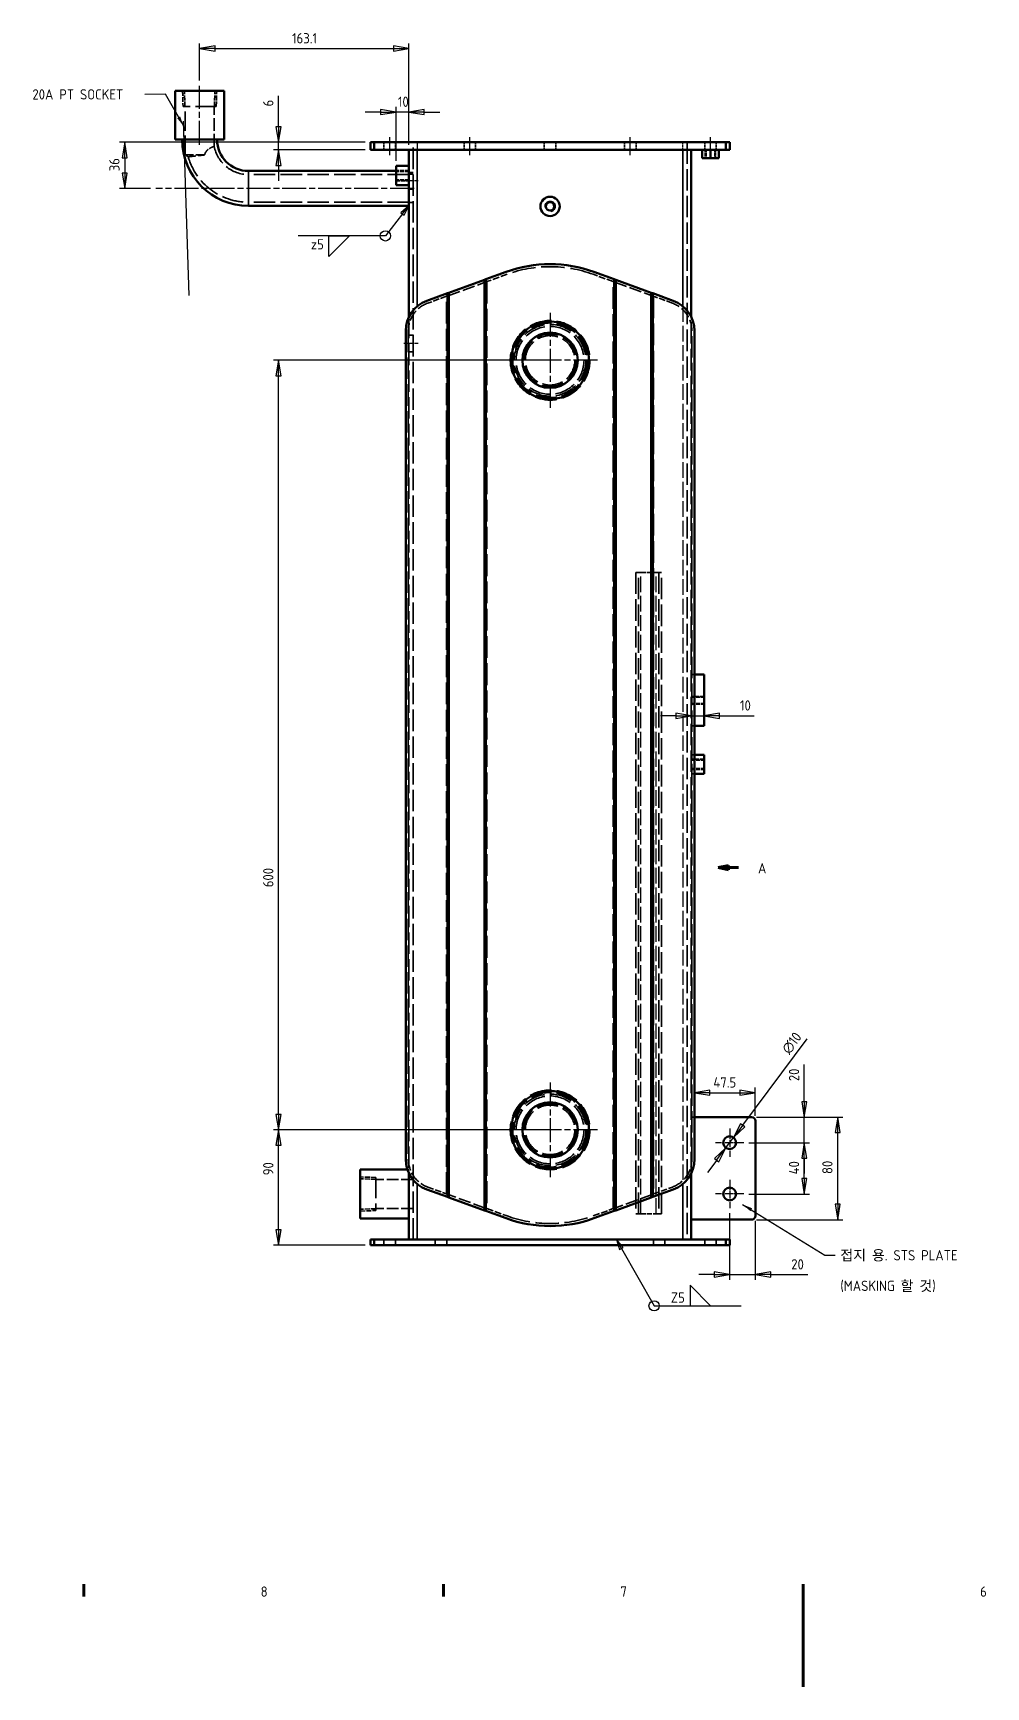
# Model space of a CAD drawing. Header units: millimetres. Extents: x 0 to 3364, y 0 to 2376.
# Drawn here: x 1082 to 1824, y 0 to 1289 of the extents above; entities that cross this region are included whole.
import ezdxf

# ---------------------------------------------------------------- set-up
doc = ezdxf.new("R2010")
doc.units = ezdxf.units.MM
doc.header["$LTSCALE"] = 4
doc.linetypes.add('CHAIN', pattern=[0.3543, 0.2362, -0.0295, 0.0591, -0.0295])
doc.linetypes.add('DASHED', pattern=[0.2067, 0.1654, -0.0413])
doc.layers.get('0').update_dxf_attribs({"lineweight": 25})
for name, color, linetype, lineweight in [('가려진 것(ISO)', 5, 'DASHED', 35), ('가려진 좁은 것(ISO)', 5, 'DASHED', 25), ('가시적인 것(ISO)', 7, 'Continuous', 50), ('가시적인 좁은 것(ISO)', 1, 'Continuous', 35), ('경계(ISO)', 7, 'Continuous', 70), ('기호(ISO)', 7, 'Continuous', 25), ('단면선(ISO)', 7, 'CHAIN', 70), ('중심 표식(ISO)', 1, 'Continuous', 25), ('중심선(ISO)', 1, 'Continuous', 25), ('치수(ISO)', 7, 'Continuous', 25)]:
    doc.layers.add(name, color=color, linetype=linetype, lineweight=lineweight)
doc.styles.add('ISO ProportionalPSTEK', font='isocp.shx')
doc.dimstyles.new('PSTEK', dxfattribs={"dimscale": 4, "dimtxt": 2, "dimasz": 3, "dimexe": 1, "dimexo": 1, "dimgap": 1, "dimtad": 1, "dimrnd": 1e-08, "dimdsep": 46, "dimtxsty": 'ISO ProportionalPSTEK', "dimblk": 'Filled-1', "dimcen": 0.09, "dimdle": 10, "dimclrd": 3, "dimclre": 3, "dimclrt": 1, "dimadec": 1, "dimazin": 2, "dimtfac": 1, "dimtmove": 0, "dimatfit": 3, "dimfxl": 0, "dimtolj": 1, "dimlwd": -1, "dimlwe": -1, "dimarcsym": 0})
doc.dimstyles.new('PSTEK$7', dxfattribs={"dimscale": 4, "dimtxt": 2, "dimasz": 2, "dimexe": 1, "dimexo": 1, "dimgap": 1, "dimtad": 1, "dimrnd": 1e-08, "dimdsep": 46, "dimtxsty": 'ISO ProportionalPSTEK', "dimblk": 'Filled-1', "dimcen": 0.09, "dimdle": 10, "dimclrd": 3, "dimclre": 3, "dimclrt": 1, "dimadec": 1, "dimazin": 2, "dimtfac": 1, "dimtmove": 0, "dimatfit": 3, "dimfxl": 0, "dimtolj": 1, "dimlwd": -1, "dimlwe": -1, "dimarcsym": 0})

# ---------------------------------------------------------------- blocks, each defined once
blk = doc.blocks.new('경계 Default Border')
at = {"layer": '경계(ISO)'}
for p, q in [((280.33, 20), (280.33, 17.6)), ((350.42, 20), (350.42, 17.6))]:
    blk.add_line(p, q, dxfattribs=at)
at = {"layer": '경계(ISO)', "flags": 128}
blk.add_lwpolyline([(420.5, 0), (420.5, 20)], dxfattribs=at)
at = {"layer": '경계(ISO)', "color": 1, "char_height": 2, "attachment_point": 7, "style": 'ISO ProportionalPSTEK'}
for s, insert in [('8', (314.8, 17.58)), ('7', (384.89, 17.6)), ('6', (454.97, 17.58))]:
    blk.add_mtext(s, dxfattribs=dict(at, insert=insert))
blk = doc.blocks.new('2dTransSection0')
at = {"layer": '단면선(ISO)', "linetype": 'Continuous'}
for p, q in [((405.93, 160.09), (403.93, 159.69)), ((405.93, 159.69), (403.93, 159.69)), ((403.93, 159.69), (405.93, 159.29)), ((405.93, 159.29), (405.93, 160.09)), ((407.93, 159.69), (405.93, 159.69))]:
    blk.add_line(p, q, dxfattribs=at)
at = {"layer": '단면선(ISO)', "linetype": 'Continuous', "flags": 128}
blk.add_lwpolyline([(405.93, 160.09), (403.93, 159.69)], dxfattribs=at)
at = {"layer": '단면선(ISO)'}
blk.add_solid([(405.93, 160.09), (403.93, 159.69), (405.93, 159.29), (405.93, 160.09)], dxfattribs=at)
at = {"layer": '단면선(ISO)', "insert": (411.71, 158.57), "char_height": 2, "attachment_point": 7, "style": 'ISO ProportionalPSTEK'}
blk.add_mtext('A', dxfattribs=at)
blk = doc.blocks.new('Filled-1')
at = {"color": 0}
for p, q in [((0, 0), (-1, 0.17)), ((-1, 0.17), (-1, -0.17)), ((-1, 0), (0, 0)), ((-1, -0.17), (0, 0))]:
    blk.add_line(p, q, dxfattribs=at)
at = {"color": 0, "flags": 128}
blk.add_lwpolyline([(-1, -0.17), (0, 0)], dxfattribs=at)
at = {"color": 0}
blk.add_solid([(-1, -0.17), (0, 0), (-1, 0.17), (-1, -0.17)], dxfattribs=at)
blk = doc.blocks.new('*D16')
at = {"layer": 'Defpoints', "color": 0}
for p in [(1273.1, 434.3), (1447.7, 434.3), (1344.7, 344.3)]:
    blk.add_point(p, dxfattribs=at)
at = {"layer": '치수(ISO)', "color": 3}
for p, q in [((1443.7, 434.3), (1269.1, 434.3)), ((1273.1, 356.3), (1273.1, 422.3)), ((1340.7, 344.3), (1269.1, 344.3))]:
    blk.add_line(p, q, dxfattribs=at)
at = {"layer": '치수(ISO)', "color": 3, "xscale": 12, "yscale": 12, "zscale": 12}
for p, rotation in [((1273.1, 434.3), 90), ((1273.1, 344.3), 270)]:
    blk.add_blockref('Filled-1', p, dxfattribs=dict(at, rotation=rotation))
at = {"layer": '치수(ISO)', "color": 1, "insert": (1261.1, 398.9), "char_height": 8, "attachment_point": 1, "rotation": 90, "style": 'ISO ProportionalPSTEK'}
blk.add_mtext('\\A1;90', dxfattribs=at)
blk = doc.blocks.new('*D17')
at = {"layer": 'Defpoints', "color": 0}
for p in [(1273.1, 1034.3), (1484.7, 1034.3), (1484.7, 434.3)]:
    blk.add_point(p, dxfattribs=at)
at = {"layer": '치수(ISO)', "color": 3}
for p, q in [((1480.7, 1034.3), (1269.1, 1034.3)), ((1273.1, 446.3), (1273.1, 1022.3)), ((1480.7, 434.3), (1269.1, 434.3))]:
    blk.add_line(p, q, dxfattribs=at)
at = {"layer": '치수(ISO)', "color": 3, "xscale": 12, "yscale": 12, "zscale": 12}
for p, rotation in [((1273.1, 1034.3), 90), ((1273.1, 434.3), 270)]:
    blk.add_blockref('Filled-1', p, dxfattribs=dict(at, rotation=rotation))
at = {"layer": '치수(ISO)', "color": 1, "insert": (1261.1, 623.5), "char_height": 8, "attachment_point": 1, "rotation": 90, "style": 'ISO ProportionalPSTEK'}
blk.add_mtext('\\A1;600', dxfattribs=at)
blk = doc.blocks.new('*D33')
at = {"layer": 'Defpoints', "color": 0}
for p in [(1273.1, 1204.3), (1344.7, 1204.3), (1344.7, 1198.3)]:
    blk.add_point(p, dxfattribs=at)
at = {"layer": '치수(ISO)', "color": 3}
for p, q in [((1273.1, 1216.3), (1273.1, 1240.4)), ((1340.7, 1204.3), (1269.1, 1204.3)), ((1273.1, 1198.3), (1273.1, 1204.3)), ((1340.7, 1198.3), (1269.1, 1198.3)), ((1273.1, 1186.3), (1273.1, 1174.3))]:
    blk.add_line(p, q, dxfattribs=at)
at = {"layer": '치수(ISO)', "color": 3, "xscale": 12, "yscale": 12, "zscale": 12}
for p, rotation in [((1273.1, 1204.3), 270), ((1273.1, 1198.3), 90)]:
    blk.add_blockref('Filled-1', p, dxfattribs=dict(at, rotation=rotation))
at = {"layer": '치수(ISO)', "color": 1, "insert": (1261.1, 1232.3), "char_height": 8, "attachment_point": 1, "rotation": 90, "style": 'ISO ProportionalPSTEK'}
blk.add_mtext('\\A1;6', dxfattribs=at)
blk = doc.blocks.new('용접 기호 식별자3')
at = {"layer": '기호(ISO)', "color": 3}
for p, q in [((342.45, 287.11), (339.09, 282.83)), ((343.68, 288.68), (342.13, 287.35)), ((342.13, 287.35), (342.76, 286.86)), ((342.45, 287.11), (343.68, 288.68)), ((342.76, 286.86), (343.68, 288.68)), ((339.09, 282.83), (322.09, 282.83))]:
    blk.add_line(p, q, dxfattribs=at)
at = {"layer": '기호(ISO)'}
for p, q in [((328.09, 282.83), (332.09, 282.83)), ((332.09, 282.83), (328.09, 278.83)), ((328.09, 278.83), (328.09, 282.83))]:
    blk.add_line(p, q, dxfattribs=at)
at = {"layer": '기호(ISO)', "color": 3, "flags": 128}
blk.add_lwpolyline([(342.76, 286.86), (343.68, 288.68)], dxfattribs=at)
at = {"layer": '기호(ISO)'}
blk.add_circle((339.09, 282.83), 1, dxfattribs=at)
at = {"layer": '기호(ISO)', "color": 3}
blk.add_solid([(342.76, 286.86), (343.68, 288.68), (342.13, 287.35), (342.76, 286.86)], dxfattribs=at)
at = {"layer": '기호(ISO)', "color": 1, "insert": (324.57, 280.19), "char_height": 2, "attachment_point": 7, "style": 'ISO ProportionalPSTEK'}
blk.add_mtext('z5', dxfattribs=at)
blk = doc.blocks.new('*D37')
at = {"layer": 'Defpoints', "color": 0}
for p in [(1644.7, 463.3), (1644.7, 441.3), (1597.2, 411.4)]:
    blk.add_point(p, dxfattribs=at)
at = {"layer": '치수(ISO)', "color": 3}
for p, q in [((1644.7, 445.3), (1644.7, 467.3)), ((1609.2, 463.3), (1632.7, 463.3))]:
    blk.add_line(p, q, dxfattribs=at)
at = {"layer": '치수(ISO)', "color": 3, "xscale": 12, "yscale": 12, "zscale": 12, "rotation": 180}
blk.add_blockref('Filled-1', (1597.2, 463.3), dxfattribs=at)
at = {"layer": '치수(ISO)', "color": 3, "xscale": 12, "yscale": 12, "zscale": 12}
blk.add_blockref('Filled-1', (1644.7, 463.3), dxfattribs=at)
at = {"layer": '치수(ISO)', "color": 1, "insert": (1612, 475.3), "char_height": 8, "attachment_point": 1, "style": 'ISO ProportionalPSTEK'}
blk.add_mtext('\\A1;47.5', dxfattribs=at)
blk = doc.blocks.new('*D38')
at = {"layer": 'Defpoints', "color": 0}
for p in [(1635.7, 424.3), (1682.9, 424.3), (1635.7, 384.3)]:
    blk.add_point(p, dxfattribs=at)
at = {"layer": '치수(ISO)', "color": 3}
for p, q in [((1639.7, 424.3), (1686.9, 424.3)), ((1682.9, 396.3), (1682.9, 412.3)), ((1639.7, 384.3), (1686.9, 384.3))]:
    blk.add_line(p, q, dxfattribs=at)
at = {"layer": '치수(ISO)', "color": 3, "xscale": 12, "yscale": 12, "zscale": 12}
for p, rotation in [((1682.9, 424.3), 90), ((1682.9, 384.3), 270)]:
    blk.add_blockref('Filled-1', p, dxfattribs=dict(at, rotation=rotation))
at = {"layer": '치수(ISO)', "color": 1, "insert": (1670.9, 399.6), "char_height": 8, "attachment_point": 1, "rotation": 90, "style": 'ISO ProportionalPSTEK'}
blk.add_mtext('\\A1;40', dxfattribs=at)
blk = doc.blocks.new('*D39')
at = {"layer": 'Defpoints', "color": 0}
for p in [(1641.7, 444.3), (1682.9, 444.3), (1635.7, 424.3)]:
    blk.add_point(p, dxfattribs=at)
at = {"layer": '치수(ISO)', "color": 3}
for p, q in [((1682.9, 456.3), (1682.9, 485.3)), ((1645.7, 444.3), (1686.9, 444.3)), ((1682.9, 424.3), (1682.9, 444.3)), ((1639.7, 424.3), (1686.9, 424.3)), ((1682.9, 412.3), (1682.9, 400.3))]:
    blk.add_line(p, q, dxfattribs=at)
at = {"layer": '치수(ISO)', "color": 3, "xscale": 12, "yscale": 12, "zscale": 12}
for p, rotation in [((1682.9, 444.3), 270), ((1682.9, 424.3), 90)]:
    blk.add_blockref('Filled-1', p, dxfattribs=dict(at, rotation=rotation))
at = {"layer": '치수(ISO)', "color": 1, "insert": (1670.9, 472.3), "char_height": 8, "attachment_point": 1, "rotation": 90, "style": 'ISO ProportionalPSTEK'}
blk.add_mtext('\\A1;20', dxfattribs=at)
blk = doc.blocks.new('*D40')
at = {"layer": 'Defpoints', "color": 0}
for p in [(1641.7, 444.3), (1708.9, 444.3), (1641.7, 364.3)]:
    blk.add_point(p, dxfattribs=at)
at = {"layer": '치수(ISO)', "color": 3}
for p, q in [((1645.7, 444.3), (1712.9, 444.3)), ((1708.9, 376.3), (1708.9, 432.3)), ((1645.7, 364.3), (1712.9, 364.3))]:
    blk.add_line(p, q, dxfattribs=at)
at = {"layer": '치수(ISO)', "color": 3, "xscale": 12, "yscale": 12, "zscale": 12}
for p, rotation in [((1708.9, 444.3), 90), ((1708.9, 364.3), 270)]:
    blk.add_blockref('Filled-1', p, dxfattribs=dict(at, rotation=rotation))
at = {"layer": '치수(ISO)', "color": 1, "insert": (1696.9, 399.9), "char_height": 8, "attachment_point": 1, "rotation": 90, "style": 'ISO ProportionalPSTEK'}
blk.add_mtext('\\A1;80', dxfattribs=at)
blk = doc.blocks.new('*D41')
at = {"layer": 'Defpoints', "color": 0}
for p in [(1627.7, 428.3), (1621.7, 420.3)]:
    blk.add_point(p, dxfattribs=at)
at = {"layer": '치수(ISO)', "color": 3}
for p, q in [((1634.9, 437.9), (1685.2, 505.2)), ((1621.7, 420.3), (1627.7, 428.3)), ((1614.6, 410.7), (1607.4, 401.1))]:
    blk.add_line(p, q, dxfattribs=at)
at = {"layer": '치수(ISO)', "color": 3, "xscale": 12, "yscale": 12, "zscale": 12}
for p, rotation in [((1627.7, 428.3), 233.2159568965866), ((1621.7, 420.3), 53.21595689658663)]:
    blk.add_blockref('Filled-1', p, dxfattribs=dict(at, rotation=rotation))
at = {"layer": '치수(ISO)', "color": 1, "insert": (1664.6, 497.6), "char_height": 8, "attachment_point": 1, "rotation": 53.216, "style": 'ISO ProportionalPSTEK'}
blk.add_mtext('\\A1;∅10', dxfattribs=at)
blk = doc.blocks.new('*D42')
at = {"layer": 'Defpoints', "color": 0}
for p in [(1624.7, 373.3), (1644.7, 367.3), (1644.7, 321.5)]:
    blk.add_point(p, dxfattribs=at)
at = {"layer": '치수(ISO)', "color": 3}
for p, q in [((1624.7, 369.3), (1624.7, 317.5)), ((1644.7, 363.3), (1644.7, 317.5)), ((1612.7, 321.5), (1600.7, 321.5)), ((1624.7, 321.5), (1644.7, 321.5)), ((1656.7, 321.5), (1685.7, 321.5))]:
    blk.add_line(p, q, dxfattribs=at)
at = {"layer": '치수(ISO)', "color": 3, "xscale": 12, "yscale": 12, "zscale": 12}
blk.add_blockref('Filled-1', (1624.7, 321.5), dxfattribs=at)
at = {"layer": '치수(ISO)', "color": 3, "xscale": 12, "yscale": 12, "zscale": 12, "rotation": 180}
blk.add_blockref('Filled-1', (1644.7, 321.5), dxfattribs=at)
at = {"layer": '치수(ISO)', "color": 1, "insert": (1672.7, 333.5), "char_height": 8, "attachment_point": 1, "style": 'ISO ProportionalPSTEK'}
blk.add_mtext('\\A1;20', dxfattribs=at)
blk = doc.blocks.new('*D46')
at = {"layer": 'Defpoints', "color": 0}
for p in [(1374.7, 1277.4), (1211.6, 1248.4), (1374.7, 1198.3)]:
    blk.add_point(p, dxfattribs=at)
at = {"layer": '치수(ISO)', "color": 3}
for p, q in [((1211.6, 1252.4), (1211.6, 1281.4)), ((1223.6, 1277.4), (1362.7, 1277.4)), ((1374.7, 1202.3), (1374.7, 1281.4))]:
    blk.add_line(p, q, dxfattribs=at)
at = {"layer": '치수(ISO)', "color": 3, "xscale": 12, "yscale": 12, "zscale": 12, "rotation": 180}
blk.add_blockref('Filled-1', (1211.6, 1277.4), dxfattribs=at)
at = {"layer": '치수(ISO)', "color": 3, "xscale": 12, "yscale": 12, "zscale": 12}
blk.add_blockref('Filled-1', (1374.7, 1277.4), dxfattribs=at)
at = {"layer": '치수(ISO)', "color": 1, "insert": (1283.6, 1289.4), "char_height": 8, "attachment_point": 1, "style": 'ISO ProportionalPSTEK'}
blk.add_mtext('\\A1;163.1', dxfattribs=at)
blk = doc.blocks.new('용접 기호 식별자5')
at = {"layer": '기호(ISO)', "color": 3}
for p, q in [((385.09, 85.47), (384.1, 87.2)), ((385.44, 85.66), (384.1, 87.2)), ((384.1, 87.2), (384.74, 85.27)), ((384.74, 85.27), (385.44, 85.66)), ((385.09, 85.47), (391.45, 74.28)), ((391.45, 74.28), (408.45, 74.28))]:
    blk.add_line(p, q, dxfattribs=at)
at = {"layer": '기호(ISO)'}
for p, q in [((402.45, 74.28), (398.45, 78.28)), ((398.45, 78.28), (398.45, 74.28)), ((398.45, 74.28), (402.45, 74.28))]:
    blk.add_line(p, q, dxfattribs=at)
at = {"layer": '기호(ISO)', "color": 3, "flags": 128}
blk.add_lwpolyline([(385.44, 85.66), (384.1, 87.2)], dxfattribs=at)
at = {"layer": '기호(ISO)'}
blk.add_circle((391.45, 74.28), 1, dxfattribs=at)
at = {"layer": '기호(ISO)', "color": 3}
blk.add_solid([(385.44, 85.66), (384.1, 87.2), (384.74, 85.27), (385.44, 85.66)], dxfattribs=at)
at = {"layer": '기호(ISO)', "color": 1, "insert": (394.71, 74.88), "char_height": 2, "attachment_point": 7, "style": 'ISO ProportionalPSTEK'}
blk.add_mtext('Z5', dxfattribs=at)
blk = doc.blocks.new('*D83')
at = {"layer": 'Defpoints', "color": 0}
for p in [(1344.7, 1204.3), (1153.2, 1168.3), (1177.4, 1168.3)]:
    blk.add_point(p, dxfattribs=at)
at = {"layer": '치수(ISO)', "color": 3}
for p, q in [((1340.7, 1204.3), (1149.2, 1204.3)), ((1153.2, 1192.3), (1153.2, 1180.3)), ((1173.4, 1168.3), (1149.2, 1168.3))]:
    blk.add_line(p, q, dxfattribs=at)
at = {"layer": '치수(ISO)', "color": 3, "xscale": 12, "yscale": 12, "zscale": 12}
for p, rotation in [((1153.2, 1204.3), 90), ((1153.2, 1168.3), 270)]:
    blk.add_blockref('Filled-1', p, dxfattribs=dict(at, rotation=rotation))
at = {"layer": '치수(ISO)', "color": 1, "insert": (1141.2, 1181.7), "char_height": 8, "attachment_point": 1, "rotation": 90, "style": 'ISO ProportionalPSTEK'}
blk.add_mtext('\\A1;36', dxfattribs=at)
blk = doc.blocks.new('*D85')
at = {"layer": 'Defpoints', "color": 0}
for p in [(1364.7, 1227.9), (1374.7, 1198.3), (1364.7, 1185.8)]:
    blk.add_point(p, dxfattribs=at)
at = {"layer": '치수(ISO)', "color": 3}
for p, q in [((1352.7, 1227.9), (1340.7, 1227.9)), ((1364.7, 1189.8), (1364.7, 1231.9)), ((1374.7, 1227.9), (1364.7, 1227.9)), ((1374.7, 1202.3), (1374.7, 1231.9)), ((1386.7, 1227.9), (1398.7, 1227.9))]:
    blk.add_line(p, q, dxfattribs=at)
at = {"layer": '치수(ISO)', "color": 3, "xscale": 12, "yscale": 12, "zscale": 12}
blk.add_blockref('Filled-1', (1364.7, 1227.9), dxfattribs=at)
at = {"layer": '치수(ISO)', "color": 3, "xscale": 12, "yscale": 12, "zscale": 12, "rotation": 180}
blk.add_blockref('Filled-1', (1374.7, 1227.9), dxfattribs=at)
at = {"layer": '치수(ISO)', "color": 1, "insert": (1366.1, 1239.9), "char_height": 8, "attachment_point": 1, "style": 'ISO ProportionalPSTEK'}
blk.add_mtext('\\A1;10', dxfattribs=at)
blk = doc.blocks.new('*D86')
at = {"layer": 'Defpoints', "color": 0}
for p in [(1604.7, 757.2), (1604.7, 749.3), (1594.7, 746.7)]:
    blk.add_point(p, dxfattribs=at)
at = {"layer": '치수(ISO)', "color": 3}
for p, q in [((1582.7, 757.2), (1570.7, 757.2)), ((1594.7, 757.2), (1604.7, 757.2)), ((1616.7, 757.2), (1643.9, 757.2))]:
    blk.add_line(p, q, dxfattribs=at)
at = {"layer": '치수(ISO)', "color": 3, "xscale": 12, "yscale": 12, "zscale": 12}
blk.add_blockref('Filled-1', (1594.7, 757.2), dxfattribs=at)
at = {"layer": '치수(ISO)', "color": 3, "xscale": 12, "yscale": 12, "zscale": 12, "rotation": 180}
blk.add_blockref('Filled-1', (1604.7, 757.2), dxfattribs=at)
at = {"layer": '치수(ISO)', "color": 1, "insert": (1632.7, 769.2), "char_height": 8, "attachment_point": 1, "style": 'ISO ProportionalPSTEK'}
blk.add_mtext('\\A1;10', dxfattribs=at)

msp = doc.modelspace()

# ---------------------------------------------------------------- linework, layer by layer
at = {"layer": '가려진 것(ISO)', "ltscale": 5.831117}
for p, q in [((1198.3535, 1244.416), (1198.736, 1232.176)), ((1200.1882, 1232.176), (1199.8057, 1244.416)), ((1223.0892, 1232.176), (1223.4717, 1244.416)), ((1224.5413, 1232.176), (1224.9238, 1244.416)), ((1348.9787, 397.2186), (1336.7387, 397.6011)), ((1348.9787, 395.7665), (1336.7387, 396.149)), ((1348.9787, 372.8655), (1336.7387, 372.483)), ((1336.7387, 371.0308), (1348.9787, 371.4133))]:
    msp.add_line(p, q, dxfattribs=at)
at = {"layer": '가려진 것(ISO)', "ltscale": 24.513083}
for p, q in [((1224.5413, 1232.176), (1198.736, 1232.176)), ((1348.9787, 397.2186), (1348.9787, 371.4133))]:
    msp.add_line(p, q, dxfattribs=at)
at = {"layer": '가려진 것(ISO)', "ltscale": 22.835026}
msp.add_line((1200.3232, 1194.416), (1200.3232, 1232.176), dxfattribs=at)
at = {"layer": '가려진 것(ISO)', "ltscale": 14.780443}
msp.add_line((1222.9542, 1201.1358), (1222.9542, 1232.176), dxfattribs=at)
at = {"layer": '가려진 것(ISO)', "ltscale": 2.856945}
for p, q in [((1355.2387, 1198.316), (1355.2387, 1204.316)), ((1364.2387, 1198.316), (1364.2387, 1204.316)), ((1417.7387, 1198.316), (1417.7387, 1204.316)), ((1426.7387, 1198.316), (1426.7387, 1204.316)), ((1480.2387, 1198.316), (1480.2387, 1204.316)), ((1489.2387, 1198.316), (1489.2387, 1204.316)), ((1542.7387, 1198.316), (1542.7387, 1204.316)), ((1551.7387, 1198.316), (1551.7387, 1204.316)), ((1605.2387, 1198.316), (1605.2387, 1204.316)), ((1614.2387, 1198.316), (1614.2387, 1204.316))]:
    msp.add_line(p, q, dxfattribs=at)
at = {"layer": '가려진 것(ISO)', "ltscale": 25.236881}
for p, q in [((1377.9387, 348.816), (1377.9387, 1204.316)), ((1591.5387, 1204.316), (1591.5387, 348.816))]:
    msp.add_line(p, q, dxfattribs=at)
at = {"layer": '가려진 것(ISO)', "ltscale": 10.316388}
msp.add_line((1215.4535, 1194.416), (1200.3232, 1194.416), dxfattribs=at)
at = {"layer": '가려진 것(ISO)', "ltscale": 1.332696}
msp.add_line((1202.7223, 1192.9744), (1200.3232, 1194.416), dxfattribs=at)
at = {"layer": '가려진 것(ISO)', "ltscale": 3.095032}
for p, q in [((1605.7387, 1198.316), (1605.7387, 1191.816)), ((1606.4152, 1198.316), (1606.4152, 1191.816)), ((1613.0622, 1198.316), (1613.0622, 1191.816)), ((1613.7387, 1191.816), (1613.7387, 1198.316))]:
    msp.add_line(p, q, dxfattribs=at)
at = {"layer": '가려진 것(ISO)', "ltscale": 25.197548}
for p, q in [((1374.7387, 1179.116), (1249.7387, 1179.116)), ((1374.7387, 1157.516), (1249.7387, 1157.516)), ((1551.5387, 868.816), (1551.5387, 368.816)), ((1553.5387, 368.816), (1553.5387, 868.816)), ((1569.5387, 868.816), (1569.5387, 368.816)), ((1571.5387, 368.816), (1571.5387, 868.816))]:
    msp.add_line(p, q, dxfattribs=at)
at = {"layer": '가려진 것(ISO)', "ltscale": 4.761642}
for p, q in [((1374.7387, 1182.316), (1364.7387, 1182.316)), ((1374.7387, 1181.916), (1364.7387, 1181.916)), ((1374.7387, 1181.6395), (1364.7387, 1181.6395)), ((1374.7387, 1174.9925), (1364.7387, 1174.9925)), ((1364.7387, 1174.316), (1374.7387, 1174.316)), ((1604.7387, 772.316), (1594.7387, 772.316)), ((1594.7387, 771.7745), (1604.7387, 771.7745)), ((1594.7387, 766.8575), (1604.7387, 766.8575)), ((1594.7387, 766.316), (1604.7387, 766.316)), ((1604.7387, 723.316), (1594.7387, 723.316)), ((1594.7387, 722.6395), (1604.7387, 722.6395)), ((1594.7387, 715.9925), (1604.7387, 715.9925)), ((1594.7387, 715.316), (1604.7387, 715.316))]:
    msp.add_line(p, q, dxfattribs=at)
at = {"layer": '가려진 것(ISO)', "ltscale": 1.523657}
for p, q in [((1377.9387, 1180.816), (1374.7387, 1180.816)), ((1377.9387, 1179.316), (1374.7387, 1179.316)), ((1377.9387, 1167.816), (1374.7387, 1167.816)), ((1377.9387, 1157.316), (1374.7387, 1157.316)), ((1377.9387, 1053.816), (1374.7387, 1053.816)), ((1377.9387, 1040.816), (1374.7387, 1040.816))]:
    msp.add_line(p, q, dxfattribs=at)
at = {"layer": '가려진 것(ISO)', "ltscale": 7.98303}
for p, q in [((1451.2207, 1101.4059), (1435.4666, 1095.6718)), ((1534.0107, 1095.6718), (1518.2566, 1101.4059)), ((1435.4666, 372.9601), (1451.2207, 367.2261)), ((1518.2566, 367.2261), (1534.0107, 372.9601))]:
    msp.add_line(p, q, dxfattribs=at)
at = {"layer": '가려진 것(ISO)', "ltscale": 7.417737}
for p, q in [((1404.0107, 1084.2228), (1389.3722, 1078.8949)), ((1580.1051, 1078.8949), (1565.4666, 1084.2228)), ((1389.3722, 389.7371), (1404.0107, 384.4091)), ((1565.4666, 384.4091), (1580.1051, 389.7371))]:
    msp.add_line(p, q, dxfattribs=at)
at = {"layer": '가려진 것(ISO)', "ltscale": 0.768951}
for p, q in [((1404.0107, 1084.2228), (1405.2025, 1084.6566)), ((1434.2749, 1095.2381), (1435.4666, 1095.6718)), ((1534.0107, 1095.6718), (1535.2025, 1095.2381)), ((1564.2749, 1084.6566), (1565.4666, 1084.2228)), ((1405.2025, 383.9754), (1404.0107, 384.4091)), ((1565.4666, 384.4091), (1564.2749, 383.9754)), ((1435.4666, 372.9601), (1434.2749, 373.3939)), ((1535.2025, 373.3939), (1534.0107, 372.9601))]:
    msp.add_line(p, q, dxfattribs=at)
at = {"layer": '가려진 것(ISO)', "ltscale": 25.648859}
for p, q in [((1404.0107, 384.4091), (1404.0107, 1084.2228)), ((1565.4666, 1084.2228), (1565.4666, 384.4091))]:
    msp.add_line(p, q, dxfattribs=at)
at = {"layer": '가려진 것(ISO)', "ltscale": 14.731858}
for p, q in [((1405.2025, 1084.6566), (1434.2749, 1095.2381)), ((1535.2025, 1095.2381), (1564.2749, 1084.6566)), ((1434.2749, 373.3939), (1405.2025, 383.9754)), ((1564.2749, 383.9754), (1535.2025, 373.3939))]:
    msp.add_line(p, q, dxfattribs=at)
at = {"layer": '가려진 것(ISO)', "ltscale": 25.680655}
for p, q in [((1405.2025, 383.9754), (1405.2025, 1084.6566)), ((1564.2749, 1084.6566), (1564.2749, 383.9754))]:
    msp.add_line(p, q, dxfattribs=at)
at = {"layer": '가려진 것(ISO)', "ltscale": 25.678171}
for p, q in [((1434.2749, 1095.2381), (1434.2749, 373.3939)), ((1535.2025, 373.3939), (1535.2025, 1095.2381))]:
    msp.add_line(p, q, dxfattribs=at)
at = {"layer": '가려진 것(ISO)', "ltscale": 25.709032}
for p, q in [((1435.4666, 1095.6718), (1435.4666, 372.9601)), ((1534.0107, 372.9601), (1534.0107, 1095.6718))]:
    msp.add_line(p, q, dxfattribs=at)
at = {"layer": '가려진 것(ISO)', "ltscale": 25.237602}
for p, q in [((1374.7387, 1068.1792), (1374.7387, 400.4528)), ((1594.7387, 400.4528), (1594.7387, 1068.1792))]:
    msp.add_line(p, q, dxfattribs=at)
at = {"layer": '가려진 것(ISO)', "ltscale": 25.201393}
for p, q in [((1374.2387, 1057.2819), (1374.2387, 411.35)), ((1595.2387, 411.35), (1595.2387, 1057.2819))]:
    msp.add_line(p, q, dxfattribs=at)
at = {"layer": '가려진 것(ISO)', "ltscale": 0.952248}
for p, q in [((1553.5387, 868.816), (1551.5387, 868.816)), ((1571.5387, 868.816), (1569.5387, 868.816)), ((1551.5387, 368.816), (1553.5387, 368.816)), ((1569.5387, 368.816), (1571.5387, 368.816))]:
    msp.add_line(p, q, dxfattribs=at)
at = {"layer": '가려진 것(ISO)', "ltscale": 1.495845}
for p, q in [((1553.5387, 868.816), (1555.5387, 868.816)), ((1567.5387, 868.816), (1569.5387, 868.816)), ((1553.5387, 368.816), (1555.5387, 368.816)), ((1567.5387, 368.816), (1569.5387, 368.816))]:
    msp.add_line(p, q, dxfattribs=at)
at = {"layer": '가려진 것(ISO)', "ltscale": 5.71399}
for p, q in [((1555.5387, 868.816), (1567.5387, 868.816)), ((1555.5387, 368.816), (1567.5387, 368.816))]:
    msp.add_line(p, q, dxfattribs=at)
at = {"layer": '가려진 것(ISO)', "ltscale": 1.190335}
for p, q in [((1594.7387, 789.316), (1597.2387, 789.316)), ((1594.7387, 749.316), (1597.2387, 749.316)), ((1594.7387, 726.816), (1597.2387, 726.816)), ((1594.7387, 711.816), (1597.2387, 711.816)), ((1594.7387, 444.316), (1597.2387, 444.316))]:
    msp.add_line(p, q, dxfattribs=at)
at = {"layer": '가려진 것(ISO)', "ltscale": 0.558884}
msp.add_line((1374.7387, 403.316), (1373.5648, 403.316), dxfattribs=at)
at = {"layer": '가려진 것(ISO)', "ltscale": 13.789904}
for p, q in [((1377.9387, 395.6315), (1348.9787, 395.6315)), ((1377.9387, 373.0005), (1348.9787, 373.0005))]:
    msp.add_line(p, q, dxfattribs=at)
at = {"layer": '가려진 것(ISO)', "ltscale": 2.142684}
for p, q in [((1355.2387, 344.316), (1355.2387, 348.816)), ((1364.2387, 344.316), (1364.2387, 348.816)), ((1395.2387, 344.316), (1395.2387, 348.816)), ((1404.2387, 344.316), (1404.2387, 348.816)), ((1565.2387, 344.316), (1565.2387, 348.816)), ((1574.2387, 344.316), (1574.2387, 348.816)), ((1605.2387, 344.316), (1605.2387, 348.816)), ((1614.2387, 344.316), (1614.2387, 348.816))]:
    msp.add_line(p, q, dxfattribs=at)
at = {"layer": '가려진 것(ISO)', "ltscale": 26.175716}
for centre in [(1484.7387, 1034.316), (1484.7387, 434.316)]:
    msp.add_circle(centre, 31, dxfattribs=at)
at = {"layer": '가려진 것(ISO)', "ltscale": 24.56743}
for centre in [(1484.7387, 1034.316), (1484.7387, 434.316)]:
    msp.add_circle(centre, 29.0953, dxfattribs=at)
at = {"layer": '가려진 것(ISO)', "ltscale": 26.541479}
for centre in [(1484.7387, 1034.316), (1484.7387, 434.316)]:
    msp.add_circle(centre, 27.9406, dxfattribs=at)
at = {"layer": '가려진 것(ISO)', "ltscale": 25.125523}
for centre in [(1484.7387, 1034.316), (1484.7387, 434.316)]:
    msp.add_circle(centre, 26.45, dxfattribs=at)
at = {"layer": '가려진 것(ISO)', "ltscale": 25.882353}
for centre in [(1484.7387, 1034.316), (1484.7387, 434.316)]:
    msp.add_circle(centre, 20.435, dxfattribs=at)
at = {"layer": '가려진 것(ISO)', "ltscale": 24.419847}
for centre in [(1484.7387, 1034.316), (1484.7387, 434.316)]:
    msp.add_circle(centre, 19.2803, dxfattribs=at)
at = {"layer": '가려진 것(ISO)', "ltscale": 22.719549}
msp.add_arc((1249.7387, 1206.416), 27.3, 191.1520937, 270, dxfattribs=at)
at = {"layer": '가려진 것(ISO)', "ltscale": 25.477772}
msp.add_arc((1249.7387, 1206.416), 48.9, 195.954793, 270, dxfattribs=at)
at = {"layer": '가려진 것(ISO)', "ltscale": 27.583014}
for centre, start, end in [((1484.7387, 1009.316), 70, 110), ((1484.7387, 459.316), 250, 290)]:
    msp.add_arc(centre, 98, start, end, dxfattribs=at)
at = {"layer": '가려진 것(ISO)', "ltscale": 13.380299}
for centre, start, end in [((1397.2387, 1057.2819), 110, 180), ((1572.2387, 1057.2819), 0, 70), ((1397.2387, 411.35), 180, 250), ((1572.2387, 411.35), 290, 0)]:
    msp.add_arc(centre, 23, start, end, dxfattribs=at)
at = {"layer": '가려진 것(ISO)', "ltscale": 7.898562}
msp.add_open_spline([(1215.4535, 1194.416), (1215.6677, 1195.1972), (1215.9714, 1195.9324), (1216.7998, 1197.2967), (1217.3014, 1197.8789), (1218.599, 1199.0552), (1219.4145, 1199.5638), (1220.885, 1200.3349), (1221.5341, 1200.6046), (1222.56, 1201.004), (1222.8735, 1201.108), (1222.9496, 1201.1342), (1222.9541, 1201.1358), (1222.9541, 1201.1359)], degree=3, knots=[-3.238846687, -3.238846687, -3.238846687, -3.238846687, -2.976344386, -2.976344386, -2.708612742, -2.708612742, -2.345052948, -2.345052948, -2.004057463, -2.004057463, -1.634884579, -1.634884579, -1.584610848, -1.584610848, -1.584610848, -1.584610848], dxfattribs=at)
at = {"layer": '가려진 것(ISO)', "ltscale": 9.024048}
msp.add_open_spline([(1202.7223, 1192.9744), (1202.7723, 1192.9806), (1202.8473, 1192.9899), (1203.3336, 1193.0495), (1203.6861, 1193.0924), (1204.8514, 1193.2317), (1205.7983, 1193.3428), (1208.0751, 1193.6024), (1209.387, 1193.7488), (1212.215, 1194.0608), (1213.7075, 1194.2238), (1215.2668, 1194.3954), (1215.3603, 1194.4057), (1215.4535, 1194.416)], degree=3, knots=[0, 0, 0, 0, 0.283940848, 0.283940848, 0.55997662, 0.55997662, 0.988754719, 0.988754719, 1.424894468, 1.424894468, 1.870975131, 1.870975131, 1.899473709, 1.899473709, 1.899473709, 1.899473709], dxfattribs=at)
at = {"layer": '가려진 좁은 것(ISO)', "ltscale": 2.856945}
for p, q in [((1381.1387, 1204.316), (1381.1387, 1198.316)), ((1588.3387, 1198.316), (1588.3387, 1204.316))]:
    msp.add_line(p, q, dxfattribs=at)
at = {"layer": '가려진 좁은 것(ISO)', "ltscale": 18.389053}
msp.add_line((1588.3387, 1076.4076), (1588.3387, 392.2244), dxfattribs=at)
at = {"layer": '가려진 좁은 것(ISO)', "ltscale": 18.325491}
for p, q in [((1555.5387, 368.816), (1555.5387, 868.816)), ((1567.5387, 368.816), (1567.5387, 868.816))]:
    msp.add_line(p, q, dxfattribs=at)
at = {"layer": '가시적인 것(ISO)'}
for p, q in [((1230.6387, 1244.416), (1192.6387, 1244.416)), ((1192.6387, 1206.416), (1192.6387, 1244.416)), ((1230.6387, 1206.416), (1230.6387, 1244.416)), ((1192.6387, 1206.416), (1230.6387, 1206.416)), ((1344.7387, 1204.316), (1344.7387, 1198.316)), ((1347.7387, 1204.316), (1344.7387, 1204.316)), ((1347.7387, 1198.316), (1347.7387, 1204.316)), ((1621.7387, 1204.316), (1347.7387, 1204.316)), ((1624.7387, 1204.316), (1621.7387, 1204.316)), ((1621.7387, 1204.316), (1621.7387, 1198.316)), ((1624.7387, 1198.316), (1624.7387, 1204.316)), ((1344.7387, 1198.316), (1347.7387, 1198.316)), ((1347.7387, 1198.316), (1621.7387, 1198.316)), ((1374.7387, 1198.316), (1374.7387, 1068.1792)), ((1594.7387, 1068.1792), (1594.7387, 1198.316)), ((1603.2387, 1198.316), (1603.2387, 1191.816)), ((1609.7387, 1191.816), (1603.2387, 1191.816)), ((1609.7387, 1198.316), (1609.7387, 1191.816)), ((1616.2387, 1191.816), (1609.7387, 1191.816)), ((1616.2387, 1198.316), (1616.2387, 1191.816)), ((1621.7387, 1198.316), (1624.7387, 1198.316)), ((1364.7387, 1181.916), (1249.7387, 1181.916)), ((1364.7387, 1170.816), (1364.7387, 1185.816)), ((1374.7387, 1185.816), (1364.7387, 1185.816)), ((1374.7387, 1170.816), (1364.7387, 1170.816)), ((1374.7387, 1154.716), (1249.7387, 1154.716)), ((1405.9304, 1087.0499), (1433.5469, 1097.1015)), ((1433.5469, 1097.1015), (1434.7387, 1097.5352)), ((1433.5469, 1097.1015), (1433.5469, 371.5305)), ((1450.5366, 1103.2852), (1434.7387, 1097.5352)), ((1434.7387, 1097.5352), (1434.7387, 371.0967)), ((1534.7387, 1097.5352), (1518.9407, 1103.2852)), ((1534.7387, 1097.5352), (1535.9304, 1097.1015)), ((1534.7387, 371.0967), (1534.7387, 1097.5352)), ((1535.9304, 1097.1015), (1563.5469, 1087.0499)), ((1535.9304, 371.5305), (1535.9304, 1097.1015)), ((1404.7387, 1086.6161), (1388.6882, 1080.7742)), ((1404.7387, 1086.6161), (1405.9304, 1087.0499)), ((1404.7387, 382.0158), (1404.7387, 1086.6161)), ((1405.9304, 381.5821), (1405.9304, 1087.0499)), ((1563.5469, 1087.0499), (1563.5469, 381.5821)), ((1563.5469, 1087.0499), (1564.7387, 1086.6161)), ((1564.7387, 1086.6161), (1564.7387, 382.0158)), ((1580.7892, 1080.7742), (1564.7387, 1086.6161)), ((1372.2387, 1057.2819), (1372.2387, 411.35)), ((1597.2387, 411.35), (1597.2387, 1057.2819)), ((1597.2387, 789.316), (1604.7387, 789.316)), ((1604.7387, 789.316), (1604.7387, 749.316)), ((1597.2387, 749.316), (1604.7387, 749.316)), ((1597.2387, 726.816), (1604.7387, 726.816)), ((1604.7387, 711.816), (1604.7387, 726.816)), ((1597.2387, 711.816), (1604.7387, 711.816)), ((1597.2387, 444.316), (1641.7387, 444.316)), ((1644.7387, 367.316), (1644.7387, 441.316)), ((1336.7387, 403.316), (1336.7387, 365.316)), ((1373.5648, 403.316), (1336.7387, 403.316)), ((1374.7387, 400.4528), (1374.7387, 348.816)), ((1594.7387, 348.816), (1594.7387, 400.4528)), ((1388.6882, 387.8577), (1404.7387, 382.0158)), ((1564.7387, 382.0158), (1580.7892, 387.8577)), ((1405.9304, 381.5821), (1404.7387, 382.0158)), ((1433.5469, 371.5305), (1405.9304, 381.5821)), ((1563.5469, 381.5821), (1535.9304, 371.5305)), ((1564.7387, 382.0158), (1563.5469, 381.5821)), ((1374.7387, 365.316), (1336.7387, 365.316)), ((1434.7387, 371.0967), (1433.5469, 371.5305)), ((1434.7387, 371.0967), (1450.5366, 365.3467)), ((1518.9407, 365.3467), (1534.7387, 371.0967)), ((1535.9304, 371.5305), (1534.7387, 371.0967)), ((1594.7387, 364.316), (1641.7387, 364.316)), ((1347.7387, 348.816), (1344.7387, 348.816)), ((1344.7387, 348.816), (1344.7387, 344.316)), ((1347.7387, 344.316), (1347.7387, 348.816)), ((1621.7387, 348.816), (1347.7387, 348.816)), ((1624.7387, 348.816), (1621.7387, 348.816)), ((1621.7387, 348.816), (1621.7387, 344.316)), ((1624.7387, 344.316), (1624.7387, 348.816)), ((1344.7387, 344.316), (1347.7387, 344.316)), ((1347.7387, 344.316), (1621.7387, 344.316)), ((1621.7387, 344.316), (1624.7387, 344.316))]:
    msp.add_line(p, q, dxfattribs=at)
for centre, radius in [((1484.7387, 1154.316), 7.5), ((1484.7387, 1154.316), 3.3235), ((1484.7387, 1034.316), 30.25), ((1484.7387, 1034.316), 21.5897), ((1484.7387, 434.316), 30.25), ((1484.7387, 434.316), 21.5897), ((1624.7387, 424.316), 5), ((1624.7387, 384.316), 5)]:
    msp.add_circle(centre, radius, dxfattribs=at)
for centre, radius, start, end in [((1249.7387, 1206.416), 51.7, 180, 270), ((1249.7387, 1206.416), 24.5, 180, 270), ((1484.7387, 1009.316), 100, 70, 110), ((1397.2387, 1057.2819), 25, 110, 180), ((1572.2387, 1057.2819), 25, 0, 70), ((1641.7387, 441.316), 3, 0, 90), ((1397.2387, 411.35), 25, 180, 250), ((1572.2387, 411.35), 25, 290, 0), ((1484.7387, 459.316), 100, 250, 290), ((1641.7387, 367.316), 3, 270, 0)]:
    msp.add_arc(centre, radius, start, end, dxfattribs=at)
at = {"layer": '가시적인 좁은 것(ISO)'}
for p, q in [((1381.1387, 1076.4076), (1381.1387, 1198.316)), ((1588.3387, 1198.316), (1588.3387, 1076.4076)), ((1249.7387, 1154.716), (1249.7387, 1181.916)), ((1381.1387, 348.816), (1381.1387, 392.2244)), ((1588.3387, 392.2244), (1588.3387, 348.816))]:
    msp.add_line(p, q, dxfattribs=at)
msp.add_arc((1484.7387, 1154.316), 4, 280, 190, dxfattribs=at)
at = {"layer": '기호(ISO)', "color": 3}
msp.add_line((1203.339, 1084.8787), (1199.0911, 1220.8143), dxfattribs=at)
at = {"layer": '중심 표식(ISO)', "linetype": 'CHAIN', "ltscale": 19.757267}
for p, q in [((1484.7387, 1071.316), (1484.7387, 997.316)), ((1521.7387, 1034.316), (1447.7387, 1034.316)), ((1484.7387, 471.316), (1484.7387, 397.316)), ((1521.7387, 434.316), (1447.7387, 434.316))]:
    msp.add_line(p, q, dxfattribs=at)
at = {"layer": '중심 표식(ISO)', "linetype": 'CHAIN', "ltscale": 6.111541}
for p, q in [((1624.7387, 435.316), (1624.7387, 413.316)), ((1635.7387, 424.316), (1613.7387, 424.316)), ((1624.7387, 395.316), (1624.7387, 373.316)), ((1635.7387, 384.316), (1613.7387, 384.316))]:
    msp.add_line(p, q, dxfattribs=at)
at = {"layer": '중심선(ISO)', "linetype": 'CHAIN', "ltscale": 19.757267}
for p, q in [((1211.6387, 1202.416), (1211.6387, 1248.416)), ((1378.7387, 1168.316), (1177.4385, 1168.316))]:
    msp.add_line(p, q, dxfattribs=at)
at = {"layer": '중심선(ISO)', "linetype": 'CHAIN', "ltscale": 3.889126}
for p, q in [((1359.7387, 1194.316), (1359.7387, 1208.316)), ((1422.2387, 1194.316), (1422.2387, 1208.316)), ((1547.2387, 1194.316), (1547.2387, 1208.316)), ((1609.7387, 1194.316), (1609.7387, 1208.316))]:
    msp.add_line(p, q, dxfattribs=at)
at = {"layer": '중심선(ISO)', "linetype": 'CHAIN', "ltscale": 3.111281}
for p, q in [((1381.9387, 1174.316), (1370.7387, 1174.316)), ((1381.9387, 1047.316), (1370.7387, 1047.316))]:
    msp.add_line(p, q, dxfattribs=at)

# ---------------------------------------------------------------- block references
at = {"xscale": 4, "yscale": 4, "zscale": 4}
msp.add_blockref('경계 Default Border', (0, 0), dxfattribs=at)
at = {"layer": '기호(ISO)', "xscale": 4, "yscale": 4, "zscale": 4}
for name in ['용접 기호 식별자3', '용접 기호 식별자5']:
    msp.add_blockref(name, (0, 0), dxfattribs=at)
at = {"layer": '단면선(ISO)', "xscale": 4, "yscale": 4, "zscale": 4}
msp.add_blockref('2dTransSection0', (0, 0), dxfattribs=at)

# ---------------------------------------------------------------- texts
at = {"layer": '기호(ISO)', "color": 1, "char_height": 8, "attachment_point": 1, "style": 'ISO ProportionalPSTEK'}
for s, insert, width, line_spacing_factor in [('{20A PT SOCKET}', (1081.3063, 1245.6466), 83.525435, 0.35), ('{\\fISOCP|b0|i0;\\H8.0000;접지 용. STS PLATE\\P(MASKING 할 것)}', (1710.9797, 340.5412), 106.393328, 1.78626)]:
    msp.add_mtext(s, dxfattribs=dict(at, insert=insert, width=width, line_spacing_factor=line_spacing_factor))

# ---------------------------------------------------------------- dimensions: what is measured, and where the dimension line sits
at = {"layer": '치수(ISO)', "color": 3}
for base, p1, p2, angle, override, picture, middle in [((1374.7387, 1277.4192), (1211.6387, 1248.416), (1374.7387, 1198.316), 180, {"dimdec": 2, "dimtp": 0, "dimtm": 0, "dimtdec": 2, "dimtofl": 0, "dimatfit": 1}, '*D46', (1293.1887, 1277.4192)), ((1273.1477, 1204.316), (1344.7387, 1198.316), (1344.7387, 1204.316), 270, {"dimdec": 2, "dimtp": 0, "dimtm": 0, "dimtdec": 2, "dimtofl": 1, "dimatfit": 1}, '*D33', (1273.1477, 1234.3538)), ((1364.7387, 1227.9089), (1374.7387, 1198.316), (1364.7387, 1185.816), 180, {"dimdec": 2, "dimtp": 0, "dimtm": 0, "dimtdec": 2, "dimtofl": 1, "dimatfit": 1}, '*D85', (1369.7387, 1227.9089)), ((1153.2098, 1168.316), (1344.7387, 1204.316), (1177.4385, 1168.316), 90, {"dimdec": 2, "dimtp": 0, "dimtm": 0, "dimtdec": 2, "dimtofl": 0, "dimatfit": 1}, '*D83', (1153.2098, 1186.316)), ((1273.1477, 1034.316), (1484.7387, 434.316), (1484.7387, 1034.316), 90, {"dimdec": 2, "dimtp": 0, "dimtm": 0, "dimtdec": 2, "dimtofl": 0, "dimatfit": 1}, '*D17', (1273.1477, 630.9449)), ((1682.8777, 444.316), (1635.7387, 424.316), (1641.7387, 444.316), 90, {"dimdec": 2, "dimblk1": 'Filled-1', "dimsah": 1, "dimtp": 0, "dimtm": 0, "dimtdec": 2, "dimtofl": 1, "dimatfit": 1}, '*D39', (1682.8777, 476.8207)), ((1644.7387, 463.2572), (1597.2387, 411.35), (1644.7387, 441.316), 180, {"dimdec": 2, "dimse1": 1, "dimtp": 0, "dimtm": 0, "dimtdec": 2, "dimtofl": 0, "dimatfit": 1}, '*D37', (1620.9887, 463.2572)), ((1708.8812, 444.316), (1641.7387, 364.316), (1641.7387, 444.316), 90, {"dimdec": 2, "dimtp": 0, "dimtm": 0, "dimtdec": 2, "dimtofl": 0, "dimatfit": 1}, '*D40', (1708.8812, 404.316)), ((1273.1477, 434.316), (1344.7387, 344.316), (1447.7387, 434.316), 90, {"dimdec": 2, "dimtp": 0, "dimtm": 0, "dimtdec": 2, "dimtofl": 0, "dimatfit": 1}, '*D16', (1273.1477, 403.4449)), ((1682.8777, 424.316), (1635.7387, 384.316), (1635.7387, 424.316), 90, {"dimdec": 2, "dimblk1": 'Filled-1', "dimblk2": 'Filled-1', "dimsah": 1, "dimtp": 0, "dimtm": 0, "dimtdec": 2, "dimtofl": 0, "dimatfit": 1}, '*D38', (1682.8777, 404.356)), ((1644.7387, 321.4546), (1624.7387, 373.316), (1644.7387, 367.316), 180, {"dimdec": 2, "dimtp": 0, "dimtm": 0, "dimtdec": 2, "dimtofl": 1, "dimatfit": 1}, '*D42', (1677.2434, 321.4546))]:
    dim = msp.add_linear_dim(base=base, p1=p1, p2=p2, angle=angle, dimstyle='PSTEK', override=override, dxfattribs=at)
    dim.commit()
    dim.dimension.update_dxf_attribs({"geometry": picture, "text_midpoint": middle, "dimtype": 160})
dim = msp.add_linear_dim(base=(1604.7387, 757.1628), p1=(1594.7387, 746.6607), p2=(1604.7387, 749.316), dimstyle='PSTEK', override={"dimdec": 2, "dimse1": 1, "dimse2": 1, "dimtp": 0, "dimtm": 0, "dimtdec": 2, "dimtofl": 1, "dimatfit": 1}, dxfattribs=at)
dim.commit()
dim.dimension.update_dxf_attribs({"geometry": '*D86', "text_midpoint": (1636.3418, 757.1628), "dimtype": 160})
dim = msp.add_diameter_dim_2p(p1=(1621.7447, 420.3115), p2=(1627.7327, 428.3205), dimstyle='PSTEK', override={"dimdec": 2, "dimlfac": 1, "dimtp": 0, "dimtm": 0, "dimtdec": 2, "dimatfit": 2}, dxfattribs=at)
dim.commit()
dim.dimension.update_dxf_attribs({"geometry": '*D41', "text_midpoint": (1678.5081, 496.2328), "dimtype": 163})

# ---------------------------------------------------------------- leaders
at = {"layer": '기호(ISO)', "color": 3, "annotation_type": 0, "has_hookline": 1}
for points, hookline_direction, text_width in [([(1199.216, 1216.8162), (1185.1015, 1241.742), (1168.8317, 1241.6466)], 1, 72.2432), ([(1634.7972, 376.2296), (1698.9797, 336.5412), (1706.9797, 336.5412)], 0, 99.557)]:
    msp.add_leader(points, dimstyle='PSTEK$7', override={"dimtad": 0}, dxfattribs=dict(at, hookline_direction=hookline_direction, text_width=text_width))

doc.saveas('drawing.dxf')
